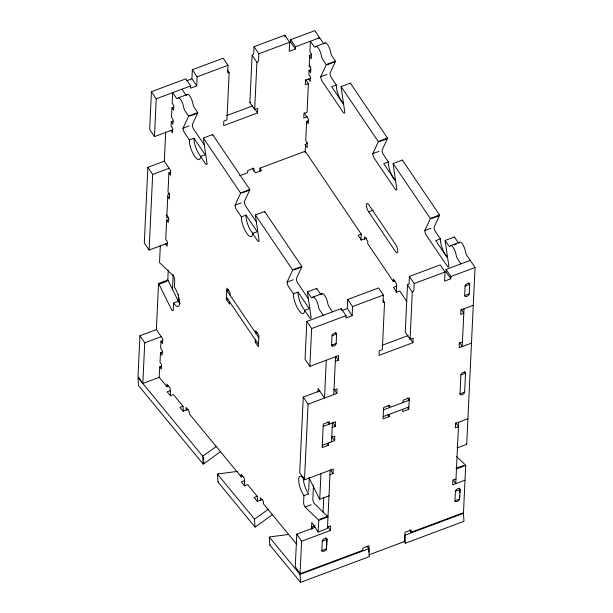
<?xml version="1.0" encoding="UTF-8"?>
<svg xmlns="http://www.w3.org/2000/svg" width="613" height="613" viewBox="0 0 613 613"><rect width="100%" height="100%" fill="white"/><g stroke="black" fill="none" stroke-linecap="round" stroke-linejoin="round"><path stroke-width="0.92" d="M162.667 340.567L160.958 341.203L160.637 348.253L162.238 350.621L162.016 355.149L160.468 352.85L162.782 351.992M156.499 329.533L139.925 335.725L138.009 376.374L142.814 383.485L159.832 377.125M164.437 161.135L147.871 167.326L144.3 242.955L149.105 250.066L167.418 243.223M343.709 103.819A12.168 3.916 69.5 0 1 336.299 85.023L331.204 77.453A3.479 1.119 69.5 0 1 330.001 73.284L335.372 61.691A3.471 1.119 69.5 0 0 335.472 61.147L332.093 56.151A3.479 1.119 69.5 0 1 330.652 52.404A6.95 2.237 69.5 0 0 327.779 44.91A6.95 2.237 69.5 0 0 324.614 43.469A3.479 1.119 69.5 0 1 323.036 42.749L314.844 30.65L290.692 39.676L295.504 46.78L295.397 49.048L289.229 51.354L289.658 42.274L284.846 35.171L254.02 46.688L253.698 53.492A1.739 0.988 -34.1 0 1 252.104 55.208L249.874 102.471L254.679 109.581L257.759 108.424L257.544 112.968L223.63 125.634L223.845 121.098L226.925 119.949L229.155 72.679A1.739 0.988 -34.1 0 1 227.668 72.119L227.99 65.315L223.186 58.204L192.352 69.729L197.156 76.832L196.727 85.904L190.566 88.211L190.674 85.943L185.862 78.832L151.434 91.697L149.649 129.512L154.461 136.615L172.774 129.78M142.814 383.485L144.737 342.828L139.925 335.725M149.105 250.066L152.675 174.437L147.871 167.326M154.461 136.615L156.238 98.8L151.434 91.697M178.789 302.094L168.246 280.792A3.502 1.126 69.5 0 0 167.793 280.018L158.545 283.474L156.361 329.564L162.774 339.035L162.56 343.571L160.958 341.203M160.345 245.346L159.541 262.418A3.479 1.119 69.5 0 0 160.001 263L173.195 275.666A3.479 1.119 69.5 0 1 174.69 280.302L174.368 287.114A12.168 3.916 69.5 0 1 179.601 303.343A12.168 3.916 69.5 0 1 173.617 302.991L173.249 310.17A3.479 1.119 69.5 0 1 171.586 309.703L158.997 284.248A3.502 1.126 69.5 0 0 158.545 283.474M165.694 131.879L164.315 161.188L170.721 170.659L170.506 175.195L168.904 172.828L170.59 172.199M173.502 107.183L171.954 107.765L171.51 117.213L173.127 119.604L172.912 124.148L171.311 121.78L173.027 121.136M160.468 352.85L160.024 362.314L161.571 364.605L161.349 369.126L159.748 366.758L161.464 366.122M169.196 219.155L166.675 220.098L165.763 239.384L167.364 241.752L167.157 246.288L165.548 243.92M168.904 172.828L167.993 192.114L169.594 194.482L169.38 199.018L167.778 196.65M171.311 121.78L171.119 125.933L172.72 128.309L172.506 132.845L170.904 130.477M167.763 280.754L168.253 270.31M172.475 289.757L173.195 274.563M178.23 301.619L178.575 294.248M196.727 85.904L191.923 78.801L192.352 69.729M229.653 301.88L229.546 304.148L226.343 299.412L226.879 288.064L230.082 292.799L229.975 295.068M254.679 109.581L256.908 62.311L252.104 55.208M254.02 46.688L258.824 53.791L258.502 60.603A1.739 0.988 -34.1 0 1 256.908 62.311M253.774 171.027L253.912 168.192L247.744 170.491L247.637 172.759L239.622 175.755M259.835 171.548L259.996 168.146L305.213 151.25L361.279 234.151L361.003 240.104M257.284 332.338L255.606 332.966L255.713 330.698L258.916 335.434L258.38 346.774L255.177 342.039L255.284 339.771M284.769 36.872L284.846 35.171M295.397 49.048L290.585 41.945L290.692 39.676M305.144 152.767L305.496 145.204A2.605 1.479 -34.1 0 1 307.473 142.821M308.301 120.753L306.623 121.382L305.711 140.668L307.312 143.036L307.098 147.572L304.967 144.415M305.734 79.613L308.408 83.567L307.052 112.302L303.964 113.459L303.757 117.995L307.274 116.677M310.745 69.69L309.029 70.326L308.837 74.487L310.439 76.855L310.224 81.391L308.623 79.023M309.029 70.326L310.63 72.694L310.845 68.158L309.243 65.79L309.688 56.335A2.605 1.479 -34.1 0 1 311.228 54.212M315.113 527.303L296.799 534.145L295.267 566.634L300.071 573.745L362.766 550.321L362.873 548.053L369.034 545.746L368.735 552.183M319.833 390.872L303.259 397.063L299.696 472.692L304.5 479.803L333.28 469.052L333.066 473.588L329.978 474.738M470.24 260.387L446.088 269.406L450.892 276.517L450.785 278.785L444.617 281.083L445.046 272.011L440.241 264.908L409.407 276.425L409.086 283.229A1.739 0.988 -34.1 0 1 407.492 284.945L405.262 332.208L410.074 339.318L413.154 338.161L412.94 342.705L379.026 355.371L379.24 350.835L382.32 349.686L384.55 302.416A1.739 0.988 -34.1 0 1 383.064 301.857L383.386 295.052L378.581 287.941L347.747 299.458L352.552 306.569L352.123 315.641L345.954 317.948L346.061 315.68L341.257 308.569L306.829 321.434L305.044 359.249L309.849 366.352L338.629 355.601L338.414 360.145L335.334 361.295M300.071 573.745L301.604 541.248L296.799 534.145M304.5 479.803L308.071 404.166L303.259 397.063M309.849 366.352L311.634 328.537L306.829 321.434M304.661 479.741A12.168 3.916 69.5 0 0 298.684 479.397A12.168 3.916 69.5 0 0 303.918 495.626L303.596 502.43A3.479 1.119 69.5 0 0 305.09 507.066L318.277 519.74A3.479 1.119 69.5 0 1 318.745 520.322L318.193 531.946L327.449 528.49L330.192 470.202M308.661 491.251L309.304 477.657M312.776 528.781L311.573 527.004L311.787 522.468L318.193 531.946M313.473 485.657L312.845 498.974A3.479 1.119 69.5 0 0 314.339 503.61L327.534 516.284A3.479 1.119 69.5 0 1 327.993 516.866L318.745 520.322M317.932 392.182L318.101 388.55L324.515 398.029L326.292 360.214M328.875 495.626A3.502 1.126 69.5 0 0 328.989 495.802L319.741 499.258L320.944 473.657M323.066 512.407L323.779 497.204M321.863 550.558L326.484 548.834L326.928 539.371A2.605 1.479 -34.1 0 0 324.706 538.467A2.605 1.479 -34.1 0 0 322.308 541.034L321.848 550.765A1.923 1.096 -34.1 0 0 322.032 551.286L324.101 551.325L326.246 549.715A1.923 1.096 -34.1 0 0 326.476 549.041L326.936 539.302L325.863 537.793M331.993 335.794L336.614 334.07A2.605 1.479 -34.1 0 0 334.384 333.227A2.605 1.479 -34.1 0 0 331.993 335.794L331.541 345.249A2.605 1.479 -34.1 0 0 333.779 346.084A2.605 1.479 -34.1 0 0 336.169 343.518L336.614 334.07L335.549 332.491M327.74 421.713L329.342 424.081L329.449 421.813L323.281 424.119L322.177 447.567L328.338 445.26L328.445 442.992M331.533 441.843L332.422 422.932M333.763 394.573L335.541 356.758M301.604 541.248L330.376 530.498L330.591 525.962L327.511 527.111M322.285 445.299L334.614 440.686L334.828 436.15L331.748 437.299M332.208 427.468L335.296 426.319L335.51 421.782L323.174 426.387M308.071 404.166L336.844 393.416L337.058 388.88L333.978 390.037M341.188 310.086L341.257 308.569M352.123 315.641L347.318 308.538L347.747 299.458M364.459 239.453L364.597 236.618L367.8 241.353L367.693 243.622L393.324 281.513L395.002 280.884M393.324 281.513L393.431 279.244L396.634 283.988L396.236 292.493M388.067 405.124L389.669 407.492L389.776 405.224L383.608 407.522L383.071 418.871L389.24 416.564L389.347 414.296M402.71 409.308L402.603 411.576L408.771 409.269L409.3 397.929L403.139 400.228L403.032 402.496M410.074 339.318L412.296 292.049L407.492 284.945M409.407 276.425L414.212 283.528L413.898 290.34A1.739 0.988 -34.1 0 1 412.296 292.049M456.67 456.601L465.252 464.83A3.479 1.119 69.5 0 1 465.711 465.413L463.482 512.698L411.07 532.276L411.177 530.007L405.009 532.314L404.572 541.501L368.605 554.941M446.088 269.406L445.98 271.682L450.785 278.785M459.88 492.737L460.026 489.588A2.605 1.479 -34.1 0 0 457.796 488.745A2.605 1.479 -34.1 0 0 455.405 491.312L454.946 501.043A1.923 1.096 -34.1 0 0 455.122 501.564L457.191 501.603L459.336 499.993A1.923 1.096 -34.1 0 0 459.566 499.319L460.026 489.588L458.999 488.063M458.662 422.211L455.765 483.657L453.091 479.711M460.003 393.845L460.892 374.941A2.605 1.479 -34.1 0 1 463.282 372.375A2.605 1.479 -34.1 0 1 465.52 373.21L464.623 392.121A2.605 1.479 -34.1 0 1 462.233 394.688A2.605 1.479 -34.1 0 1 460.003 393.845L464.623 392.121M464.01 308.76L462.233 346.575L459.558 342.629M464.639 295.527L465.083 286.072A2.605 1.479 -34.1 0 1 467.474 283.505A2.605 1.479 -34.1 0 1 469.704 284.348L469.259 293.803A2.605 1.479 -34.1 0 1 466.868 296.363A2.605 1.479 -34.1 0 1 464.639 295.527L469.259 293.803M459.658 497.465L459.735 495.886M457.114 447.245A3.479 1.119 69.5 0 0 457.451 447.804L466.708 444.348L475.044 267.49L466.861 255.391A3.479 1.119 69.5 0 1 465.42 251.644A6.95 2.237 69.5 0 0 463.022 244.916A6.95 2.237 69.5 0 0 459.888 242.181L450.639 245.637M159.748 366.758L159.135 377.194L167.042 386.795L168.759 386.152M189.333 139.925L193.961 138.201L205.171 154.782L200.551 156.507A12.168 3.916 69.5 0 1 194.566 156.162A12.168 3.916 69.5 0 1 189.333 139.925L184.528 132.822A3.479 1.119 69.5 0 1 183.034 128.186L188.406 116.6A3.463 1.119 69.5 0 0 188.505 116.049L185.126 111.053A3.479 1.119 69.5 0 1 183.685 107.306A6.95 2.237 69.5 0 0 180.812 99.812A6.95 2.237 69.5 0 0 177.647 98.371A3.479 1.119 69.5 0 1 176.061 97.651L172.682 92.663L172.184 103.245L173.786 105.62L173.571 110.156L171.954 107.765M178.153 97.842L187.402 94.387A6.95 2.237 69.5 0 1 190.536 97.122A6.95 2.237 69.5 0 1 192.934 103.85A3.479 1.119 69.5 0 0 194.375 107.597L197.754 112.593A3.463 1.119 69.5 0 1 197.654 113.144L192.283 124.73A3.479 1.119 69.5 0 0 193.777 129.366L204.458 145.158M241.376 216.864L245.997 215.132L257.215 231.714L252.587 233.438A12.168 3.916 69.5 0 1 246.602 233.093A12.168 3.916 69.5 0 1 241.376 216.864L236.564 209.753A3.479 1.119 69.5 0 1 235.07 205.117L240.442 193.532A3.479 1.119 69.5 0 0 240.541 192.98L203.378 138.032L212.627 134.576L249.79 189.524A3.479 1.119 69.5 0 1 249.698 190.076L244.319 201.662A3.479 1.119 69.5 0 0 245.813 206.297L256.495 222.09M395.745 180.758A12.168 3.916 69.5 0 1 388.343 161.955L383.248 154.384A3.479 1.119 69.5 0 1 382.037 150.216L387.416 138.63A3.479 1.119 69.5 0 0 387.508 138.078L350.345 83.13L341.096 86.586A3.479 1.119 69.5 0 0 341.135 87.337L344.782 112.263A3.479 1.119 69.5 0 1 343.073 112.164L322.246 81.376A3.479 1.119 69.5 0 1 320.752 76.74L326.124 65.147A3.471 1.119 69.5 0 0 326.223 64.603L322.844 59.607A3.479 1.119 69.5 0 1 321.603 56.794L321.013 53.998A6.95 2.237 69.5 0 0 315.871 46.396L315.113 47.193A3.479 1.119 69.5 0 1 313.779 46.205L310.4 41.209L309.902 51.798L311.504 54.166L311.289 58.702L309.159 55.545M293.412 293.796L298.033 292.072L309.251 308.646L304.623 310.377A12.168 3.916 69.5 0 1 298.646 310.025A12.168 3.916 69.5 0 1 293.412 293.796L288.608 286.692A3.479 1.119 69.5 0 1 287.106 282.057L292.485 270.463A3.479 1.119 69.5 0 0 292.577 269.912L255.414 214.971L264.663 211.516L301.834 266.463A3.479 1.119 69.5 0 1 301.734 267.007L296.363 278.601A3.479 1.119 69.5 0 0 297.857 283.237L308.531 299.021M446.708 256.586A12.168 3.916 69.5 0 1 440.379 238.894L435.284 231.316A3.479 1.119 69.5 0 1 434.081 227.147L439.452 215.561A3.479 1.119 69.5 0 0 439.552 215.01L402.381 160.062L393.132 163.518A3.479 1.119 69.5 0 0 393.171 164.269L396.818 189.195A3.479 1.119 69.5 0 1 395.109 189.095L374.282 158.307A3.479 1.119 69.5 0 1 372.788 153.671L378.16 142.086A3.479 1.119 69.5 0 0 378.259 141.534L341.096 86.586M459.382 242.717A3.479 1.119 69.5 0 1 457.796 241.997L454.417 237.001L445.168 240.457A3.463 1.119 69.5 0 0 445.207 241.2L448.854 266.134A3.479 1.119 69.5 0 1 447.145 266.034L426.326 235.246A3.479 1.119 69.5 0 1 424.824 230.603L430.203 219.017A3.479 1.119 69.5 0 0 430.295 218.466L393.132 163.518M186.896 94.915L187.402 94.387M216.519 446.256L203.455 455.727A3.479 2.26 -3.5 0 1 202.65 456.141L203.164 464.072A3.479 2.26 -3.5 0 0 203.983 463.666L220.665 451.559M268.371 509.227L255.307 518.69A3.479 2.245 -3.8 0 1 254.495 519.104L255.016 527.042L217.983 482.063L217.462 474.133A3.479 2.276 -3.4 0 1 218.404 473.857M272.517 514.529L255.828 526.628A3.479 2.245 -3.8 0 1 255.008 527.034M317.342 38.619L319.657 37.753L295.504 46.78M333.855 344.383L331.541 345.249L336.169 343.518M186.528 80.816L191.923 78.801M197.156 76.832L227.99 65.315M258.824 53.791L290.585 41.945M156.238 98.8L190.674 85.943M315.871 46.396L325.12 42.941M188.505 116.049L197.754 112.593M326.223 64.603L335.472 61.147M189.946 116.018L197.654 113.144M327.664 64.572L335.372 61.691M310.822 78.203L305.535 80.18L305.32 84.717L308.408 83.567M249.874 102.471L250.64 102.187M183.034 128.186L189.202 125.88M320.752 76.74L326.921 74.434M226.718 115.581L252.74 105.857M336.299 85.023L331.679 86.755L342.889 103.329M152.675 174.437L169.242 168.246M169.648 193.723L167.885 194.382L166.782 217.83L168.544 217.171M240.541 192.98L249.79 189.524M378.259 141.534L387.508 138.078M241.989 192.957L249.698 190.076M379.708 141.511L387.416 138.63M235.07 205.117L241.238 202.819M372.788 153.671L378.957 151.365M388.343 161.955L383.715 163.686L394.933 180.268M158.997 284.248L166.705 281.367M368.62 211.822L395.316 251.299A5.21 1.678 69.5 0 0 397.883 251.445A5.21 1.678 69.5 0 0 395.638 244.487L368.942 205.018A5.21 1.678 69.5 0 0 366.375 204.865A5.21 1.678 69.5 0 0 368.62 211.822L373.248 210.098M173.617 302.991L178.245 301.267A12.168 3.916 69.5 0 0 180.084 303.527M361.279 234.151L358.199 235.3L361.402 240.035L366.689 238.059M228.534 289.673L226.772 290.332L258.809 337.702M292.577 269.912L301.834 266.463M430.295 218.466L439.552 215.01M294.025 269.889L301.734 267.007M431.744 218.443L439.452 215.561M226.343 299.412L228.021 298.784M287.106 282.057L293.275 279.75M424.824 230.603L430.993 228.304M144.737 342.828L161.303 336.644M440.379 238.894L435.751 240.618L446.969 257.199M304.623 310.377L309.726 317.871A3.479 1.119 69.5 0 0 311.136 317.58L307.488 292.654A3.479 1.119 69.5 0 1 307.45 291.903L316.699 288.447L320.078 293.443A3.479 1.119 69.5 0 0 321.411 294.424M312.921 297.09L322.17 293.635M454.08 244.863L456.601 243.92M396.963 286.087L393.446 287.405L396.649 292.14L399.73 290.991L406.672 301.251M255.177 342.039L256.862 341.41M342.031 310.515L347.318 308.538M352.552 306.569L383.386 295.052M414.212 283.528L445.046 272.011M311.634 328.537L346.061 315.68M450.892 276.517L475.044 267.49M170.583 390.542L167.157 391.822L170.345 395.699L173.433 394.55L183.011 406.181L183.356 411.469M465.083 286.072L469.704 284.348L468.677 282.831M183.011 406.181L179.923 407.331L183.118 411.208L188.252 409.285M473.259 305.305L460.93 309.917L460.715 314.454L463.796 313.297L461.053 309.243M382.251 345.265L408.135 335.595M462.44 342.039L459.359 343.188L459.145 347.732L471.481 343.119M460.892 374.941L465.52 373.21L464.447 371.631M383.523 409.783L409.216 400.189L407.614 397.822M383.202 416.595L408.894 406.994M186.199 410.051L186.03 407.407L189.218 411.285L189.394 413.928L241.246 476.906L242.963 476.263M244.786 480.653L241.353 481.933L244.549 485.81L247.637 484.661L257.207 496.292L257.56 501.58M257.207 496.292L254.127 497.442L257.322 501.319L262.456 499.396M467.911 418.756L455.582 423.361L455.367 427.897L458.447 426.748L455.781 422.801M303.918 495.626L308.538 493.894M305.09 507.066L311.258 504.767M319.825 519.157L327.534 516.284M455.995 468.286L463.704 465.405M465.711 465.413L456.463 468.868A3.479 1.119 69.5 0 0 456.348 468.707M311.573 527.004L314.998 525.724M455.98 479.121L452.892 480.27L452.678 484.806L465.014 480.201M322.308 541.103L326.928 539.371M455.405 491.312L460.026 489.588M454.961 500.767L459.581 499.036M269.314 537.095L300.041 574.412L368.896 548.689L369.417 556.627L300.562 582.35L269.835 545.034L269.314 537.095A3.479 2.237 -3.9 0 1 270.264 536.865L288.577 534.467M405.385 543.187L463.972 521.303L463.451 513.365L404.871 535.249L405.385 543.187L403.936 541.432M218.412 473.88L237.645 471.382M366.965 546.344L368.896 548.689M296.585 544.099L263.598 504.039L263.421 501.396L260.226 497.518L260.402 500.162M202.642 456.133L137.956 377.577L138.477 385.516L203.164 464.072M217.462 474.133L254.495 519.104M200.551 156.507L205.646 164.008A3.479 1.119 69.5 0 0 207.064 163.709L203.416 138.783A3.479 1.119 69.5 0 1 203.378 138.032M252.587 233.438L257.682 240.94A3.479 1.119 69.5 0 0 259.1 240.648L255.452 215.715A3.479 1.119 69.5 0 1 255.414 214.971M445.168 240.457L448.547 245.453A3.479 1.119 69.5 0 0 450.134 246.173A6.95 2.237 69.5 0 1 453.291 247.614A6.95 2.237 69.5 0 1 456.172 255.1A3.479 1.119 69.5 0 0 457.612 258.847L460.991 263.843M304.163 112.892L308.439 119.213L308.224 123.749L306.623 121.382M253.744 107.344L257.544 112.968M409.438 337.518L412.94 342.705M227.553 70.311L229.155 72.679M382.949 300.048L384.55 302.416M259.996 168.146L261.598 170.514L255.429 172.82L252.227 168.085M407.699 407.691L408.771 409.269M181.938 89.207L185.31 94.195A3.479 1.119 69.5 0 0 186.643 95.184M332.522 311.833L329.143 306.837A3.479 1.119 69.5 0 1 327.702 303.09A6.95 2.237 69.5 0 0 324.829 295.604A6.95 2.237 69.5 0 0 321.664 294.163M307.45 291.903L310.829 296.899A3.479 1.119 69.5 0 0 312.415 297.619A6.95 2.237 69.5 0 1 315.572 299.06A6.95 2.237 69.5 0 1 318.454 306.546A3.479 1.119 69.5 0 0 319.894 310.293L323.273 315.289M387.638 414.196L389.24 416.564M335.909 356.444L338.414 360.145M334.039 389.278L336.844 393.416M409.469 529.908L411.07 532.276M332.621 422.372L335.296 426.319M331.947 436.74L334.614 440.686M327.273 443.682L328.338 445.26M226.45 297.136L258.487 344.506M166.353 214.772L168.491 217.929L168.276 222.465L166.675 220.098M330.56 469.887L333.066 473.588M327.71 526.552L330.376 530.498M311.496 528.827L311.894 529.425M309.052 477.803L319.281 498.484A3.502 1.126 69.5 0 0 319.741 499.258M300.041 574.412L300.562 582.35M244.786 486.071L244.265 478.132L241.078 474.255L241.246 476.906M203.547 457.045L203.715 459.689M203.8 461.014L203.976 463.658M170.583 395.96L170.062 388.021L166.874 384.144L167.042 386.795M308.538 493.894A12.168 3.916 69.5 0 1 303.358 477.037M316.737 289.198A3.479 1.119 69.5 0 1 316.699 288.447M264.701 212.259A3.479 1.119 69.5 0 1 264.663 211.516M212.642 135.128A3.479 1.119 69.5 0 1 212.627 134.576M200.581 156.223A12.168 3.916 69.5 0 1 193.961 138.201M304.653 310.094A12.168 3.916 69.5 0 1 298.033 292.072M253.514 234.028A12.168 3.916 69.5 0 1 245.997 215.132M310.63 66.825A2.605 1.479 -34.1 0 1 309.243 65.79M350.383 83.881A3.479 1.119 69.5 0 1 350.345 83.13M402.381 160.238A3.479 1.119 69.5 0 1 402.381 160.062M454.432 237.545A3.463 1.119 69.5 0 1 454.417 237.001M466.708 444.348A3.479 1.119 69.5 0 1 466.248 443.582M269.843 545.049A3.479 2.237 -3.9 0 1 270.065 544.972M217.96 482.048A3.479 2.276 -3.4 0 1 218.427 481.895"/></g></svg>
